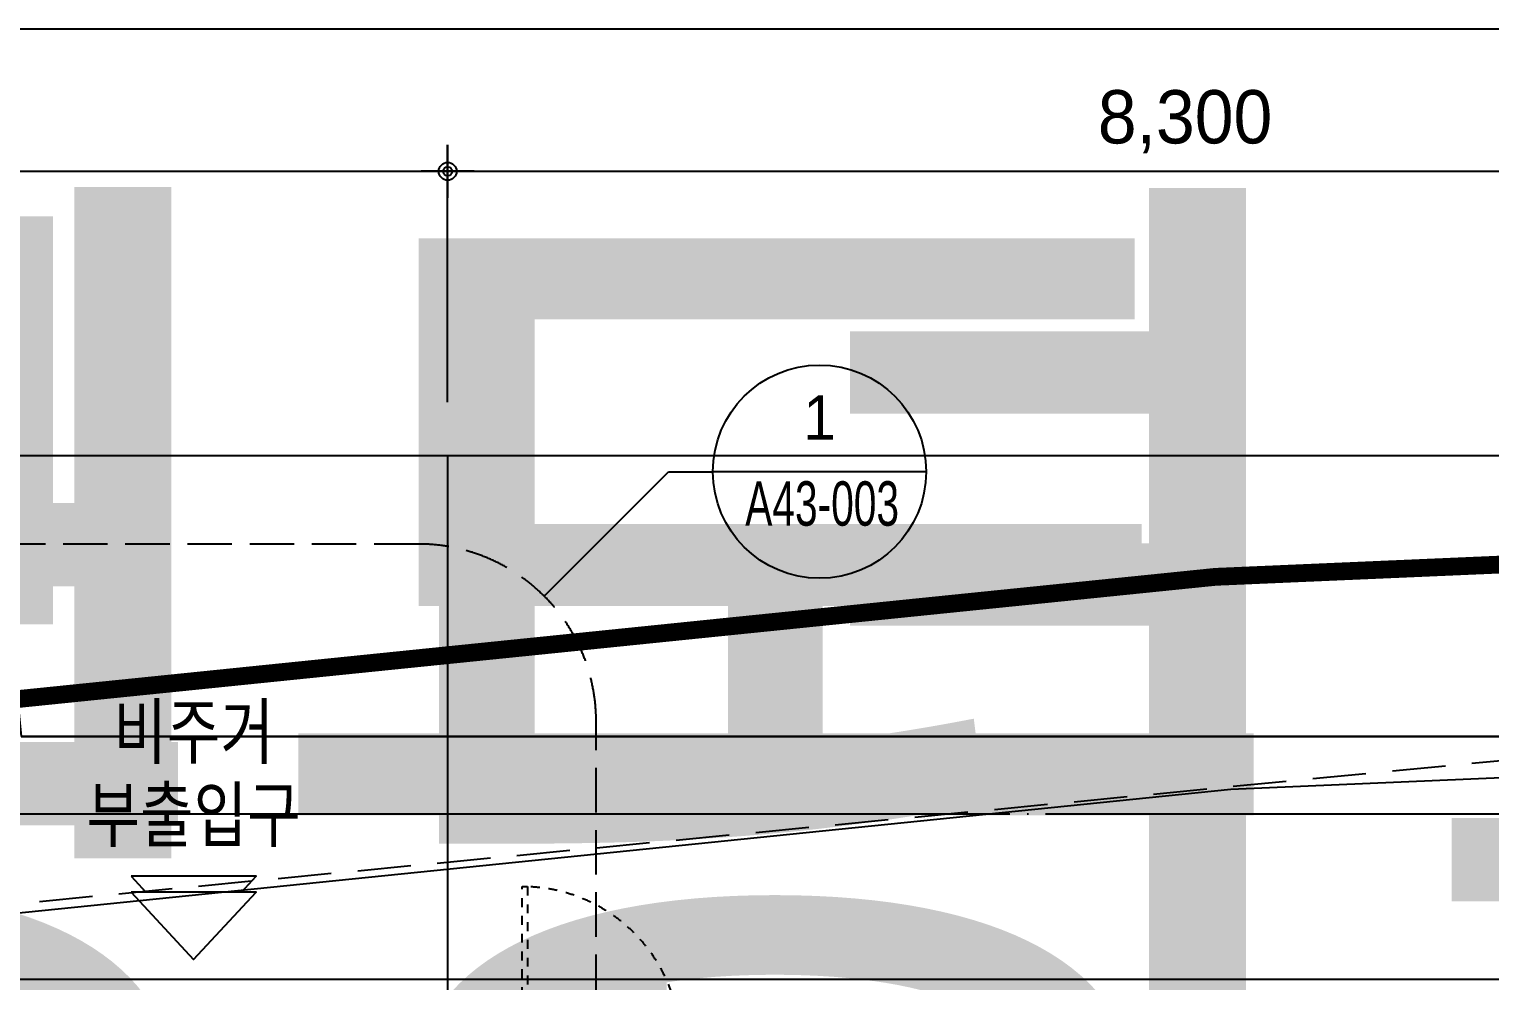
# Model space of a CAD drawing. Header units: millimetres. Extents: x 0 to 1390178, y 0 to 110113.
# Drawn here: x 447117 to 455337, y 49841 to 55197 of the extents above; entities that cross this region are included whole.
import ezdxf
from ezdxf.enums import TextEntityAlignment as Align
from ezdxf.xclip import XClip

# ---------------------------------------------------------------- set-up
doc = ezdxf.new("R2018")
doc.units = ezdxf.units.MM
doc.header["$LTSCALE"] = 100
doc.header["$XCLIPFRAME"] = 0
for name, pattern in [('HID2', [3.5, 2.5, -1]), ('X - 평면도$0$CEN', [62, 60, -1, 0, -1]), ('X - 평면도$0$H1', [1, 0.5, -0.5]), ('X - 평면도$0$HID', [1.5, 1, -0.5]), ('X - 평면도$0$PHANTOM2', [50, 40, -2, 2, -2, 2, -2])]:
    doc.linetypes.add(name, pattern=pattern)
doc.layers.get('DEFPOINTS').update_dxf_attribs({"color": 145})
for name, color, linetype in [('AA-XXXX-DIMS', 7, 'Continuous'), ('AA-XXXX-TEXT', 3, 'Continuous'), ('SM2', 3, 'Continuous'), ('sm3', 3, 'HID2'), ('X - LAND$0$-landscape_base', 8, 'Continuous'), ('X - LAND$0$03-사철나무', 8, 'Continuous'), ('X - LAND$0$05-수호초', 8, 'Continuous'), ('X - SHEET$0$AA-BORD-TEXT', 3, 'Continuous'), ('X - 평면도$0$$0$03-사철나무', 8, 'Continuous'), ('X - 평면도$0$0-구역계', 1, 'Continuous'), ('X - 평면도$0$A-CEN', 1, 'X - 평면도$0$CEN'), ('X - 평면도$0$A-grid', 7, 'Continuous'), ('X - 평면도$0$AA-XXXX-CNTL', 1, 'X - 평면도$0$CEN'), ('X - 평면도$0$H7', 7, 'X - 평면도$0$HID')]:
    doc.layers.add(name, color=color, linetype=linetype)
for name, color, linetype, plot in [('X - LAND$0$DEFPOINT', 163, 'Continuous', False), ('X - 평면도$0$$0$DEFPOINT', 163, 'Continuous', False), ('X - 평면도$0$DEFPOINT', 163, 'Continuous', False)]:
    doc.layers.add(name, color=color, linetype=linetype, plot=plot)
doc.layers.add('X - 평면도$0$A-door', color=4, linetype='Continuous', lineweight=25)
doc.styles.add('HAUD01', font='Dotum.ttf')
doc.styles.get("Standard").update_dxf_attribs({"font": 'Dotum.ttf'})
doc.styles.add('X - SHEET$0$HAUD01', font='Dotum.ttf')
doc.styles.add('돋움', font='Dotum.ttf')
doc.dimstyles.new('HAUD-100', dxfattribs={"dimscale": 100, "dimtxt": 3, "dimasz": 1, "dimexe": 0, "dimexo": 3, "dimgap": 1, "dimtad": 1, "dimdec": 0, "dimdsep": 46, "dimlunit": 6, "dimtxsty": 'HAUD01', "dimblk": 'DIMDOT', "dimcen": 2.5, "dimdle": 1.5, "dimclrd": 7, "dimclre": 7, "dimclrt": 3, "dimadec": 0, "dimazin": 0, "dimtfac": 1, "dimtdec": 0, "dimtix": 1, "dimtmove": 2, "dimatfit": 3, "dimfxl": 1, "dimtvp": 1, "dimtolj": 1, "dimtzin": 0, "dimarcsym": 0})

# ---------------------------------------------------------------- blocks, each defined once
blk = doc.blocks.new('X - SHEET$0$HAUDsheetV')
at = {"layer": 'X - SHEET$0$AA-BORD-TEXT', "color": 3, "style": 'X - SHEET$0$HAUD01'}
for tag, p in [('PJCode', (785.9999999994761, 567.9351040578185)), ('작성자', (786.1116538474744, 194.8244132263208)), ('검토자', (786.1116538474744, 181.8244132263208)), ('최종검토자', (786.1116538474744, 168.8244132263208)), ('승인자', (786.1116538474744, 155.8244132263208)), ('일자', (786.8316554282792, 144.0176082673424)), ('개정번호', (811.9999911041523, 65.91999703395413))]:
    blk.add_attdef(tag, text='', height=3, dxfattribs=at).set_placement(p, align=Align.MIDDLE_CENTER)
at = {"layer": 'X - SHEET$0$AA-BORD-TEXT', "color": 3, "lineweight": 30, "flags": 104}
blk.add_attdef('PJTitle', text='', height=4, dxfattribs=at).set_placement((787.2483039343468, 536.6215308340418), align=Align.MIDDLE_CENTER)
blk = doc.blocks.new('X - SHEET')
ref = blk.add_blockref('X - SHEET$0$HAUDsheetV', (-100, 0), dxfattribs=dict(xscale=100, yscale=100, zscale=100))
lines = blk.add_mtext('중랑구 상봉동 116-49번지 일원 2030 청년주택 \\P신축공사', dxfattribs={"layer": 'X - SHEET$0$AA-BORD-TEXT', "color": 3, "insert": (78624.83039343468, 53662.15308340419), "char_height": 5056.516607457252, "attachment_point": 1})
ref.add_attrib('PJTitle', '', (78624.83039343468, 53662.15308340419), dxfattribs={"flags": 104}).embed_mtext(lines)
blk = doc.blocks.new('DIMDOT')
at = {"layer": 'AA-XXXX-DIMS'}
for p, q in [((0, -1.5), (0, 1.5)), ((-1.5, 0), (1.5, 0))]:
    blk.add_line(p, q, dxfattribs=at)
for radius in [0.5, 0.25]:
    blk.add_circle((0, 0), radius, dxfattribs=at)
blk = doc.blocks.new('*D341')
at = {"color": 7, "lineweight": -2, "transparency": 16777216}
for p, q in [((-41817.24333001825, 35787.40309404576), (-41817.24333001825, 37087.40309404675)), ((-41717.24333001825, 37087.40309404675), (-34017.24335090059, 37087.40309404675)), ((-33917.24335090059, 35787.40309404576), (-33917.24335090059, 37087.40309404675))]:
    blk.add_line(p, q, dxfattribs=at)
at = {"layer": 'DEFPOINTS', "color": 0, "transparency": 16777216}
for p in [(-33917.24335090059, 37087.40309404675), (-41817.24333001825, 35487.40309404576, 7.245000722336268e-08), (-33917.24335090059, 35487.40309404576, 7.245000722336268e-08)]:
    blk.add_point(p, dxfattribs=at)
at = {"color": 7, "lineweight": -2, "transparency": 16777216, "xscale": 100, "yscale": 100, "zscale": 100, "rotation": 180}
blk.add_blockref('DIMDOT', (-41817.24333001825, 37087.40309404675), dxfattribs=at)
at = {"color": 7, "lineweight": -2, "transparency": 16777216, "xscale": 100, "yscale": 100, "zscale": 100}
blk.add_blockref('DIMDOT', (-33917.24335090059, 37087.40309404675), dxfattribs=at)
at = {"color": 3, "transparency": 16777216, "insert": (-37867.24334045942, 37366.50757165869), "char_height": 300, "attachment_point": 5, "style": 'HAUD01'}
blk.add_mtext('\\A1;7,900', dxfattribs=at)
blk = doc.blocks.new('*D343')
at = {"color": 7, "lineweight": -2, "transparency": 16777216}
for p, q in [((-44267.25058057031, 35787.41104921149), (-44267.25058057031, 37887.40309404675)), ((-3517.250580574269, 37887.40309404675), (-44167.25058057031, 37887.40309404675)), ((-3417.250580574269, 35787.4030940458), (-3417.250580574269, 37887.40309404675))]:
    blk.add_line(p, q, dxfattribs=at)
at = {"layer": 'DEFPOINTS', "color": 0, "transparency": 16777216}
for p in [(-44267.25058057031, 37887.40309404675), (-44267.25058057031, 35487.41104921149), (-3417.250580574269, 35487.4030940458, 7.24493690381748e-08)]:
    blk.add_point(p, dxfattribs=at)
at = {"color": 7, "lineweight": -2, "transparency": 16777216, "xscale": 100, "yscale": 100, "zscale": 100, "rotation": 180}
blk.add_blockref('DIMDOT', (-44267.25058057031, 37887.40309404675), dxfattribs=at)
at = {"color": 7, "lineweight": -2, "transparency": 16777216, "xscale": 100, "yscale": 100, "zscale": 100}
blk.add_blockref('DIMDOT', (-3417.250580574269, 37887.40309404675), dxfattribs=at)
at = {"color": 3, "transparency": 16777216, "insert": (-23842.25058057229, 38166.50757165869), "char_height": 300, "attachment_point": 5, "style": 'HAUD01'}
blk.add_mtext('\\A1;40,850', dxfattribs=at)
blk = doc.blocks.new('*D344')
at = {"color": 7, "lineweight": -2, "transparency": 16777216}
for p, q in [((-33917.24335090059, 35787.40309404576), (-33917.24335090059, 37087.40309404675)), ((-33817.24335090059, 37087.40309404675), (-25717.2433300101, 37087.40309404675)), ((-25617.2433300101, 35787.40309404576), (-25617.2433300101, 37087.40309404675))]:
    blk.add_line(p, q, dxfattribs=at)
at = {"layer": 'DEFPOINTS', "color": 0, "transparency": 16777216}
for p in [(-25617.2433300101, 37087.40309404675), (-33917.24335090059, 35487.40309404576, 7.245000722336268e-08), (-25617.2433300101, 35487.40309404576, 7.245000722336268e-08)]:
    blk.add_point(p, dxfattribs=at)
at = {"color": 7, "lineweight": -2, "transparency": 16777216, "xscale": 100, "yscale": 100, "zscale": 100, "rotation": 180}
blk.add_blockref('DIMDOT', (-33917.24335090059, 37087.40309404675), dxfattribs=at)
at = {"color": 7, "lineweight": -2, "transparency": 16777216, "xscale": 100, "yscale": 100, "zscale": 100}
blk.add_blockref('DIMDOT', (-25617.2433300101, 37087.40309404675), dxfattribs=at)
at = {"color": 3, "transparency": 16777216, "insert": (-29767.24334045534, 37366.50757165869), "char_height": 300, "attachment_point": 5, "style": 'HAUD01'}
blk.add_mtext('\\A1;8,300', dxfattribs=at)
blk = doc.blocks.new('A$Cfc23730a')
for points in [[(570.3328229159815, 528.5988039560689), (0, 0), (570.3328229159815, -528.5988039560616), (570.3328229159815, 528.5988039560689)], [(705.4992343739141, 528.5988039560689), (570.3328229159815, 403.3231744272416)], [(570.3328229159815, -403.3231744272271), (705.4992343739141, -528.5988039560616), (705.4992343739141, 528.5988039560689)]]:
    blk.add_lwpolyline(points)
blk = doc.blocks.new('X - 평면도$0$A$C80b97300')
at = {"layer": 'X - 평면도$0$DEFPOINT'}
blk.add_lwpolyline([(159778.1334466937, 61131.10000000161), (159778.1334466937, 61131.10000000161), (126246.7334465982, 50542.90000000209), (117552.1702971461, 69514.3100598378), (112287.307825923, 67315.37391909232), (106427.2629696589, 84784.70248716557), (99926.44495892533, 82972.2210526242), (96606.64080810551, 93675.52336689812), (102860.3244349957, 95418.07181667551), (120048.9904528857, 99664.33352825776), (127005.8334466219, 101293.7000000403), (135152.3334467411, 103815.9000000471), (143266.7334467173, 106051.3999999985), (150522.491842747, 89247.45486804869), (152969.6113762857, 82523.12999242157), (154689.3132715225, 77527.66830148548), (159778.1334466937, 61131.10000000161)], dxfattribs=at)
blk = doc.blocks.new('*U1018')
at = {"layer": 'X - 평면도$0$A-door', "color": 9}
for p, q in [((50, 20.0000000000291), (950, 20.0000000000291)), ((50, -19.9999999999709), (950, -19.9999999999709))]:
    blk.add_line(p, q, dxfattribs=at)
at = {"layer": 'X - 평면도$0$A-door', "linetype": 'X - 평면도$0$H1'}
blk.add_lwpolyline([(59.99999999976717, -25.00000000023283), (60.00000000013738, 890.0000000002448), (90.00000000013739, 890.0000000002448), (89.99999999976717, -25.00000000023283)], close=True, dxfattribs=at)
at = {"layer": 'X - 평면도$0$A-door'}
for points in [[(0, -100), (50, -100), (50, 100), (0, 100)], [(950, -100), (1000, -100), (1000, 100), (950, 100)], [(59.99999999976717, 25.00000000023283), (60.00000000013677, -890.0000000002448), (90.00000000013677, -890.0000000002448), (89.99999999976717, 25.00000000023283)]]:
    blk.add_lwpolyline(points, close=True, dxfattribs=at)
blk.add_circle((75.00000000023283, 2.91038304567337e-11), 5, dxfattribs=at)
at = {"layer": 'X - 평면도$0$A-door', "color": 1, "linetype": 'X - 평면도$0$H1'}
blk.add_arc((59.99999999978438, 2.91038304567337e-11), 890.0000000002157, 359.9999999999981, 89.99999999997732, dxfattribs=at)
at = {"layer": 'X - 평면도$0$A-door', "color": 1}
blk.add_arc((59.99999999978438, -2.91038304567337e-11), 890.0000000002157, 270.0000000000227, 1.896921790023405e-12, dxfattribs=at)
blk = doc.blocks.new('X - 평면도$0$A$C131C07CB')
at = {"layer": 'X - 평면도$0$0-구역계', "color": 1, "linetype": 'X - 평면도$0$PHANTOM2', "const_width": 100, "flags": 128}
blk.add_lwpolyline([(50107.59496198141, 50545.78689281864), (32939.70980950678, 50631.00562899181), (27658.26551773632, 50495.51279937418), (20509.15588606009, 50187.01560550823), (2300.235263642506, 48328.57226069237), (1988.317847926635, 39917.64751155791), (1940.124164670939, 31389.77365818829), (1398.808156179497, 24265.20514360355), (271.605795216281, 6595.728840174852), (49.97293378110044, 107.5925223486265), (11256.15261278138, 49.99884018319426), (11485.52311900351, 6794.85709878715), (29908.62121647364, 7122.00053461513), (29397.27115052973, 12804.65995625407), (50106.33092048857, 15382.38598217937)], close=True, dxfattribs=at)
at = {"layer": 'X - 평면도$0$DEFPOINT'}
for points in [[(50107.59496198141, 50545.78689281864), (32939.70980950678, 50631.00562899181), (27658.26551773632, 50495.51279937418), (20509.15588606009, 50187.01560550823), (2300.235263642506, 48328.57226069237), (1988.317847926635, 39917.64751155791), (1940.124164670939, 31389.77365818829), (1398.808156179497, 24265.20514360355), (271.605795216281, 6595.728840174852), (49.97293378110044, 107.5925223486265), (11256.15261278138, 49.99884018319426), (11485.52311900351, 6794.85709878715), (29908.62121647364, 7122.00053461513), (29397.27115052973, 12804.65995625407), (50106.33092048857, 15382.38598217937)], [(48907.55203763326, 49351.72893718927), (32952.1220854891, 49430.92923259811), (27699.52333543007, 49296.17642102338), (20596.0182981611, 48989.64714905637), (3460.719599473756, 47240.78006965341), (3188.192152052536, 39892.01486180804), (3139.866937127663, 31340.86647520651), (2595.910608983482, 24181.54720880376), (1470.300707802642, 6537.033530864486), (1291.447099567624, 1301.227867169626), (10096.47022676561, 1255.974826617574), (10324.94310822943, 7974.437574033538), (28597.86895431089, 8298.914364652068), (28098.15909587708, 13852.21556521585), (48906.36902052141, 16442.28314295691)]]:
    blk.add_lwpolyline(points, close=True, dxfattribs=at)
blk = doc.blocks.new('X - LAND', base_point=(-475.3640304019209, -286.727544500216))
at = {"layer": 'X - LAND$0$-landscape_base'}
blk.add_lwpolyline([(62140.40940875583, 68365.34965272219), (62140.40940875583, 67107.3914776934), (46322.06503655028, 67107.3914776934)], dxfattribs=at)
at = {"layer": 'X - LAND$0$03-사철나무'}
blk.add_line((41840.40956930409, 65743.11968117155), (82640.40956930607, 65743.11968117155), dxfattribs=at)
at = {"layer": 'X - LAND$0$05-수호초'}
blk.add_lwpolyline([(46322.0651970749, 67107.39137190086), (62140.40956928045, 67107.39137190086), (62140.40956929093, 68365.34954718023), (53464.02037522325, 68011.88236367062), (46300.48972960759, 67318.78655680153)], close=True, dxfattribs=at)
at = {"layer": 'X - LAND$0$DEFPOINT'}
blk.add_lwpolyline([(82640.48914330604, 68365.61669809691), (65472.60399083141, 68450.83543427009), (60191.15969906095, 68315.34260465245), (53042.05006738473, 68006.84541078651), (34833.12944496714, 66148.40206597064), (34521.21202925127, 57737.47731683619), (34473.01834599557, 49209.60346346657), (33931.70233750413, 42085.03494888183), (32804.49997654092, 24415.55864545313), (32582.86711510574, 17927.4223276269), (43789.04679410602, 17869.82864546147), (44018.41730032815, 24614.68690406543), (62441.51539779827, 24941.83033989341), (61930.16533185437, 30624.48976153234), (82639.22510181321, 33202.21578745765)], close=True, dxfattribs=at)
blk = doc.blocks.new('X - 평면도', base_point=(-475.3640304019209, -286.727544500216))
at = {"layer": 'DEFPOINTS'}
blk.add_lwpolyline([(657286.2339644467, 68689.61888149696), (718213.6007375629, 68689.61888149696), (718213.6007375629, 19243.10967376406), (657286.2339644467, 19243.10967376406)], close=True, dxfattribs=at)
at = {"layer": 'X - 평면도$0$$0$03-사철나무'}
blk.add_line((671840.4095693041, 65743.11968117142), (712640.4095693061, 65743.11968117142), dxfattribs=at)
at = {"layer": 'X - 평면도$0$$0$DEFPOINT'}
blk.add_lwpolyline([(712640.489143306, 68365.61669809678), (695472.6039908314, 68450.83543426996), (690191.159699061, 68315.34260465232), (683042.0500673847, 68006.84541078638), (664833.1294449671, 66148.40206597051), (664521.2120292513, 57737.47731683606), (664473.0183459956, 49209.60346346644), (663931.7023375041, 42085.0349488817), (662804.4999765409, 24415.558645453), (662582.8671151057, 17927.42232762677), (673789.046794106, 17869.82864546134), (674018.4173003281, 24614.6869040653), (692441.5153977983, 24941.83033989328), (691930.1653318544, 30624.48976153221), (712639.2251018132, 33202.21578745752)], close=True, dxfattribs=at)
at = {"layer": 'X - 평면도$0$A-CEN', "color": 5}
blk.add_line((657286.2339641209, 66673.10081605593), (718213.6007372444, 66673.10081605593), dxfattribs=at)
at = {"layer": 'X - 평면도$0$AA-XXXX-CNTL'}
blk.add_line((678721.9817717983, 68689.61888149696), (678721.9817717983, 59693.10967376814), dxfattribs=at)
at = {"layer": 'X - 평면도$0$H7', "ltscale": 3}
blk.add_lwpolyline([(666121.9817509099, 65186.32866140435), (685687.0741322832, 67073.10967376406), (711471.9817717985, 67073.10967376406), (711471.9817717985, 35476.03484414853), (690571.9817718026, 31923.61156001533), (690571.9817718028, 26093.10967376552), (672521.9817717983, 26093.10967376552), (672521.9817717983, 19243.109673764), (666121.9817717983, 19243.109673764), (666121.9817717983, 65186.32866140435)], dxfattribs=at)
ref = blk.add_blockref('X - 평면도$0$A$C80b97300', (722821.645586458, -102404.3591333128), dxfattribs=dict(rotation=72.47546202917606))
XClip(ref).set_block_clipping_path([(94693.8409505995, 98626.51964865648), (113039.93739572627, 40526.90891766187), (162789.9645771914, 56236.45989976381), (144443.86813206464, 114336.07063075842)])
ref = blk.add_blockref('X - LAND', (629524.6359695981, -286.727544500347))
XClip(ref).set_block_clipping_path([(27286.2339644467, 19243.10967376419), (88213.60073756287, 68689.6188814971)])
at = {"layer": 'X - 평면도$0$0-구역계'}
blk.add_blockref('X - 평면도$0$A$C131C07CB', (662532.8941813246, 17819.82980527813), dxfattribs=at)
at = {"layer": 'X - 평면도$0$A-grid'}
blk.add_blockref('*U1018', (679081.9817717983, 65373.10967376412), dxfattribs=at)
blk = doc.blocks.new('PL')
at = {"layer": 'SM2'}
blk.add_line((600, 1.455191522836685e-11), (-600, -1.455191522836685e-11), dxfattribs=at)
blk.add_circle((0, 1.455191522836685e-11), 600, dxfattribs=at)
at = {"layer": 'SM2', "style": '돋움'}
for tag, p in [('1', (-1.455191522836685e-11, 304.9999999999563)), ('A-000', (14.75466080708429, -179.0204075297515))]:
    blk.add_attdef(tag, text='', height=250, dxfattribs=at).set_placement(p, align=Align.MIDDLE_CENTER)
blk = doc.blocks.new('지상부 치수 1')
dim = blk.add_linear_dim(base=(-44267.25058057031, 37887.40309404675, -7.245000722336268e-08), p1=(-3417.250580574269, 35487.4030940458), p2=(-44267.25058057031, 35487.41104921149, -7.243463909433947e-08), dimstyle='HAUD-100')
dim.commit()
dim.dimension.update_dxf_attribs({"geometry": '*D343', "text_midpoint": (-23842.25058057229, 38166.50757165869, -7.245000722336268e-08)})
for base, p1, p2, picture, middle in [((-33917.24335090059, 37087.40309404675, -7.245000722336268e-08), (-41817.24333001825, 35487.40309404576), (-33917.24335090059, 35487.40309404576), '*D341', (-37867.24334045942, 37366.50757165869, -7.245000722336268e-08)), ((-25617.2433300101, 37087.40309404675, -7.245000722336268e-08), (-33917.24335090059, 35487.40309404576), (-25617.2433300101, 35487.40309404576), '*D344', (-29767.24334045534, 37366.50757165869, -7.245000722336268e-08))]:
    dim = blk.add_linear_dim(base=base, p1=p1, p2=p2, angle=180, dimstyle='HAUD-100')
    dim.commit()
    dim.dimension.update_dxf_attribs({"geometry": picture, "text_midpoint": middle})

msp = doc.modelspace()

# ---------------------------------------------------------------- block references
ref = msp.add_blockref('X - 평면도', (-229725.2813814067, -16179.13384891825))
XClip(ref).set_block_clipping_path([(649249.9173510048, 15892.40630441808), (733249.9173510048, 75292.406304418)])

# ---------------------------------------------------------------- next in the draw order: linework, layer by layer
at = {"layer": 'SM2'}
for p, q in [((450014.9088681687, 52006.42527623117), (450714.9088681687, 52706.42527623118)), ((450714.9088681687, 52706.42527623118), (450964.9088681687, 52706.42527623118))]:
    msp.add_line(p, q, dxfattribs=at)
at = {"layer": 'sm3'}
msp.add_lwpolyline([(446402.6247276019, 44188.87751969571), (449307.8020869822, 44188.87751969572, 0.414213562373095), (450307.8020869822, 45188.87751969572), (450307.8020869822, 51299.31849504464, 0.414213562373095), (449307.8020869822, 52299.31849504464), (446402.6247276019, 52299.31849504464, 0.414213562373095), (445402.6247276019, 51299.31849504464), (445402.6247276019, 45188.87751969571, 0.4142135623730955)], format="xyb", close=True, dxfattribs=at)

# ---------------------------------------------------------------- next in the draw order: block references
for name, p in [('X - SHEET', (252000, 0)), ('X - SHEET', (336000, 0)), ('지상부 치수 1', (483389.3077504899, 17309.80062532506))]:
    msp.add_blockref(name, p)
ref = msp.add_blockref('PL', (451564.9088681687, 52706.42527623115))
ref.add_attrib('A-000', 'A43-003', dxfattribs={"layer": 'SM2', "height": 250, "style": '돋움', "width": 0.7}).set_placement((451579.6635289758, 52527.4048687014), align=Align.MIDDLE_CENTER)
ref.add_attrib('1', '1', dxfattribs={"layer": 'SM2', "height": 250, "style": '돋움'}).set_placement((451564.9088681687, 53011.42527623111), align=Align.MIDDLE_CENTER)
at = {"layer": 'AA-XXXX-DIMS', "xscale": 0.6666666666666677, "yscale": 0.6666666666666677, "zscale": 0.6666666666666677, "rotation": 90}
msp.add_blockref('A$Cfc23730a', (448042.4080110802, 49959.67768701387), dxfattribs=at)

# ---------------------------------------------------------------- next in the draw order: texts
at = {"layer": 'AA-XXXX-TEXT', "color": 3, "style": 'HAUD01', "width": 0.8}
for s, p in [('비주거', (448042.4080110802, 51246.63448525497)), ('부출입구', (448042.4080110802, 50779.96781858828))]:
    msp.add_text(s, height=300, dxfattribs=at).set_placement(p, align=Align.MIDDLE)

doc.saveas('drawing.dxf')
